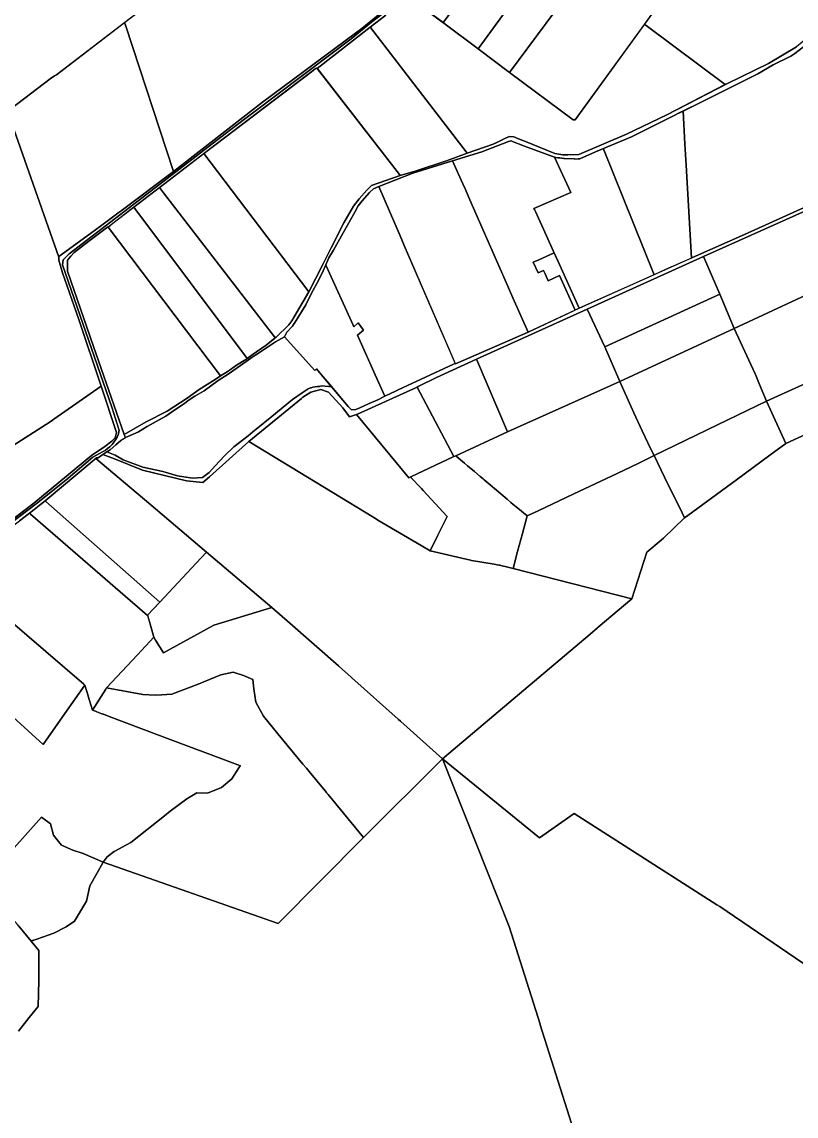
# Model space of a CAD drawing. Header units: metres. Extents: x 3 to 1005126, y 39 to 4383651.
# Drawn here: x 494433 to 495097, y 4371446 to 4372384 of the extents above; entities that cross this region are included whole.
import ezdxf

# ---------------------------------------------------------------- set-up
doc = ezdxf.new("R2010")
doc.units = ezdxf.units.M
doc.header["$MEASUREMENT"] = 0
doc.layers.add('TM_Llucmajor', color=7, linetype='Continuous')

msp = doc.modelspace()

# ---------------------------------------------------------------- linework, layer by layer
at = {"layer": 'TM_Llucmajor', "linetype": 'Continuous', "flags": 128}
for points in [[(494759.22, 4372409.27), (494739.6, 4372424.82), (494798.64, 4372506.98), (494855.59, 4372465.27), (494794.11, 4372383.19), (494762.33, 4372406.95), (494759.22, 4372409.27)], [(494907.27, 4372299.86), (494905.63, 4372299.83), (494851.11, 4372340.59), (494914, 4372425.4), (494972.79, 4372503.39), (495027.34, 4372465.02), (494996.73, 4372422.91), (494994.36, 4372419.66), (494983.43, 4372404.62), (494975.12, 4372393.19), (494907.27, 4372299.86)], [(494754.54, 4372406.17), (494755.29, 4372404.93), (494754.63, 4372402.69), (494749.41, 4372398.45), (494724.53, 4372378.23), (494711.44, 4372368.43), (494710.17, 4372367.48), (494639.27, 4372314.99), (494563.03, 4372255.47), (494522.1, 4372380.04), (494521.04, 4372383.3), (494571.35, 4372421.89), (494645.97, 4372478.86), (494654.5, 4372482.28), (494754.54, 4372406.17)], [(494855.59, 4372465.27), (494884.58, 4372443.64), (494824.15, 4372360.74), (494795.77, 4372381.95), (494794.11, 4372383.19), (494855.59, 4372465.27)], [(495073.14, 4372348.26), (495037.88, 4372331.09), (495035.92, 4372330.06), (494968.1, 4372380.75), (494966.64, 4372381.52), (494975.12, 4372393.19), (494983.43, 4372404.62), (494994.36, 4372419.66), (494996.73, 4372422.91), (495027.34, 4372465.02), (495028.72, 4372464.05), (495046.71, 4372450.44), (495049.83, 4372448.08), (495120.83, 4372394.39), (495128.93, 4372388.26), (495123.31, 4372382.87), (495110.98, 4372374.21), (495101.91, 4372366.49), (495097.15, 4372362.45), (495073.14, 4372348.26)], [(494912.28, 4372423.09), (494851.11, 4372340.59), (494824.15, 4372360.74), (494884.58, 4372443.64), (494912.28, 4372423.09)], [(494423.74, 4372309.4), (494457.42, 4372335.12), (494461.16, 4372337.72), (494462.74, 4372338.58), (494521.04, 4372383.3), (494522.1, 4372380.04), (494563.03, 4372255.47), (494518.16, 4372221.9), (494515.39, 4372219.82), (494500.58, 4372208.67), (494498.55, 4372207.14), (494495, 4372204.59), (494464.65, 4372182.81), (494464.68, 4372182.1), (494420.71, 4372307.39), (494423.74, 4372309.4)], [(494731.58, 4372379.24), (494731.78, 4372378.98), (494813.79, 4372272.52), (494814.84, 4372271.16), (494796.98, 4372264.69), (494770.32, 4372255.98), (494757.44, 4372252.23), (494756.77, 4372253.09), (494686.21, 4372343.91), (494731.58, 4372379.24)], [(495095.53, 4372356.73), (495106.76, 4372365.42), (495106.79, 4372364.95), (495116.09, 4372231.21), (495106.3, 4372225.77), (495052.55, 4372201.69), (495007.94, 4372181.76), (495006.98, 4372181.33), (495002.5, 4372261.1), (495001.47, 4372279.35), (494999.9, 4372307.4), (495011.82, 4372313.17), (495063.79, 4372339.33), (495077.19, 4372346.9), (495092.23, 4372354.32), (495095.53, 4372356.73)], [(494756.77, 4372253.09), (494757.44, 4372252.23), (494757.31, 4372252.2), (494732.88, 4372243.45), (494728.69, 4372239.7), (494722.09, 4372232.2), (494717.21, 4372225.99), (494708.94, 4372211.44), (494698.12, 4372189.99), (494691.59, 4372177.06), (494684.78, 4372163.56), (494679.04, 4372152.46), (494589.09, 4372271.13), (494599.48, 4372279.11), (494681.38, 4372340.97), (494684.3, 4372343.18), (494685.87, 4372344.35), (494756.77, 4372253.09)], [(495006.98, 4372181.33), (494984.83, 4372171.43), (494975, 4372167.03), (494948.42, 4372233.1), (494931.86, 4372274.24), (494931.62, 4372275.21), (494955.56, 4372285.21), (494991.11, 4372303.1), (494993.79, 4372304.45), (494994.11, 4372304.61), (494999.9, 4372307.4), (495001.47, 4372279.35), (495002.5, 4372261.1), (495006.98, 4372181.33)], [(494852.31, 4372281.73), (494863.96, 4372277.41), (494889.71, 4372267.85), (494903.72, 4372237.45), (494872.03, 4372223.96), (494872.53, 4372222.86), (494873.2, 4372221.39), (494882.74, 4372200.39), (494888.83, 4372186.98), (494889.35, 4372185.83), (494876.18, 4372179.85), (494871.44, 4372177.7), (494875.58, 4372168.6), (494880.31, 4372170.75), (494881.62, 4372167.88), (494884.3, 4372161.96), (494889.04, 4372164.11), (494893.84, 4372166.29), (494907.28, 4372136.68), (494867.02, 4372117.95), (494854.03, 4372147.33), (494847.43, 4372162.36), (494843.19, 4372171.99), (494817.18, 4372231.17), (494812.42, 4372242), (494812.25, 4372242.37), (494802.26, 4372264.71), (494827.46, 4372272.47), (494850.3, 4372281.39), (494852.31, 4372281.73)], [(494551.84, 4372242.53), (494589.09, 4372271.13), (494679.04, 4372152.46), (494666.57, 4372130.96), (494664.55, 4372127.49), (494661.94, 4372124.05), (494650.95, 4372113.62), (494650.18, 4372113.01), (494649.49, 4372113.92), (494554.52, 4372237.23), (494552.71, 4372239.58), (494550.96, 4372241.85), (494551.84, 4372242.53)], [(494910, 4372266.31), (494911.23, 4372266.53), (494924.84, 4372272.37), (494931.62, 4372275.21), (494931.86, 4372274.24), (494948.42, 4372233.1), (494975, 4372167.03), (494910.9, 4372138.37), (494893.94, 4372175.73), (494888.83, 4372186.98), (494882.74, 4372200.39), (494873.2, 4372221.39), (494872.53, 4372222.86), (494872.03, 4372223.96), (494903.72, 4372237.45), (494889.71, 4372267.85), (494889.89, 4372267.79), (494890.64, 4372267.65), (494892.42, 4372267.32), (494894.06, 4372267.17), (494897.52, 4372266.85), (494898.2, 4372266.81), (494906.46, 4372266.3), (494907, 4372266.27), (494910, 4372266.31)], [(494757.23, 4372200.28), (494738.94, 4372242.84), (494768.25, 4372254.07), (494802.26, 4372264.71), (494812.25, 4372242.37), (494812.42, 4372242), (494817.18, 4372231.17), (494843.19, 4372171.99), (494847.43, 4372162.36), (494854.03, 4372147.33), (494867.02, 4372117.95), (494804.79, 4372090.53), (494760.78, 4372192.05), (494757.23, 4372200.28)], [(494626.29, 4372095.3), (494529.04, 4372224.93), (494550.96, 4372241.85), (494552.71, 4372239.58), (494554.52, 4372237.23), (494649.49, 4372113.92), (494650.18, 4372113.01), (494642.37, 4372106.79), (494630.42, 4372098.25), (494626.29, 4372095.3)], [(494721.73, 4372113.14), (494720.73, 4372115.36), (494725.79, 4372119.52), (494721.41, 4372125.96), (494717.59, 4372122.35), (494717.03, 4372123.6), (494716.93, 4372123.82), (494694.04, 4372174.7), (494693.61, 4372175.66), (494696.33, 4372181.46), (494700.27, 4372188.12), (494708.56, 4372203.04), (494718.42, 4372220.77), (494721.36, 4372226.06), (494724.65, 4372230.41), (494731.19, 4372237.59), (494734.48, 4372240.69), (494738.94, 4372242.84), (494757.23, 4372200.28), (494760.78, 4372192.05), (494804.57, 4372091.05), (494803, 4372090.43), (494755.48, 4372068.44), (494746.69, 4372064.09), (494745.4, 4372063.43), (494744.33, 4372062.89), (494736.04, 4372081.32), (494721.93, 4372112.71), (494721.73, 4372113.14)], [(494511.02, 4372211.13), (494520.78, 4372218.6), (494529.04, 4372224.93), (494626.29, 4372095.3), (494625.85, 4372094.98), (494625.06, 4372094.5), (494616.99, 4372089.63), (494609.52, 4372084.19), (494608.93, 4372083.76), (494604.87, 4372081.2), (494603.46, 4372080.31), (494506.9, 4372207.97), (494511.02, 4372211.13)], [(495031.26, 4372150.39), (495017.31, 4372182.68), (495107.39, 4372222.96), (495116.32, 4372225.87), (495142.4, 4372166.88), (495043.68, 4372121.02), (495031.26, 4372150.39)], [(494603.46, 4372080.31), (494598.62, 4372077.26), (494585.15, 4372068.77), (494574.81, 4372061.2), (494557.56, 4372050.22), (494539.65, 4372040.9), (494520.88, 4372030.12), (494520.68, 4372030.01), (494494.49, 4372105.51), (494472.04, 4372170.19), (494472.04, 4372175.13), (494472.12, 4372179.64), (494475.13, 4372183.04), (494478.01, 4372185.98), (494490.33, 4372195.96), (494506.6, 4372207.78), (494506.9, 4372207.97), (494603.46, 4372080.31)], [(494885.65, 4372184.15), (494889.35, 4372185.83), (494893.94, 4372175.73), (494910.9, 4372138.37), (494907.28, 4372136.68), (494893.84, 4372166.29), (494889.04, 4372164.11), (494884.3, 4372161.96), (494881.62, 4372167.88), (494880.31, 4372170.75), (494875.58, 4372168.6), (494871.44, 4372177.7), (494876.18, 4372179.85), (494885.65, 4372184.15)], [(494717.59, 4372122.35), (494721.41, 4372125.96), (494725.79, 4372119.52), (494720.73, 4372115.36), (494721.73, 4372113.14), (494721.93, 4372112.71), (494736.04, 4372081.32), (494744.33, 4372062.89), (494738.11, 4372059.74), (494730.86, 4372056.57), (494722.74, 4372052.89), (494719.29, 4372051.6), (494715.53, 4372051.26), (494712.75, 4372054.15), (494689.72, 4372081.55), (494685.68, 4372086.36), (494684.19, 4372085.01), (494658.23, 4372113.92), (494660.27, 4372117.9), (494665.14, 4372122.99), (494666.55, 4372125.3), (494666.8, 4372125.52), (494676.34, 4372141.33), (494681.02, 4372150.59), (494687.62, 4372162.7), (494691.21, 4372170.52), (494693.61, 4372175.66), (494694.04, 4372174.7), (494716.93, 4372123.82), (494717.03, 4372123.6), (494717.59, 4372122.35)], [(494932.68, 4372105.11), (494917.52, 4372137.66), (495017.31, 4372182.68), (495031.26, 4372150.39), (494932.68, 4372105.11)], [(495061.6, 4372082.05), (495043.68, 4372121.02), (495142.4, 4372166.88), (495144.15, 4372162.9), (495144.35, 4372162.45), (495145.18, 4372160.58), (495160.74, 4372125.14), (495161.49, 4372123.44), (495161.56, 4372123.28), (495167.9, 4372108.9), (495170.32, 4372103.41), (495071.26, 4372058.76), (495065.34, 4372073.07), (495062.46, 4372080.03), (495061.78, 4372081.66), (495061.6, 4372082.05)], [(494945.67, 4372075.4), (494932.68, 4372105.11), (495031.26, 4372150.39), (495043.68, 4372121.02), (494945.67, 4372075.4)], [(494849.45, 4372032.32), (494822.75, 4372094.7), (494917.52, 4372137.66), (494932.68, 4372105.11), (494945.67, 4372075.4), (494849.45, 4372032.32)], [(494956.29, 4372051.71), (494945.67, 4372075.4), (495043.68, 4372121.02), (495061.6, 4372082.05), (495061.78, 4372081.66), (495062.46, 4372080.03), (495065.34, 4372073.07), (495071.26, 4372058.76), (495038.21, 4372042.74), (494974.95, 4372012.07), (494972.34, 4372017.59), (494964.91, 4372033.31), (494957.62, 4372048.73), (494956.82, 4372050.53), (494956.29, 4372051.71)], [(494564.27, 4372051.1), (494571.58, 4372055.98), (494576.58, 4372059.83), (494581.45, 4372062.97), (494589.2, 4372067.52), (494601.19, 4372076.3), (494609.91, 4372081.81), (494625.42, 4372092.58), (494631.43, 4372096.99), (494635.11, 4372099.38), (494644.58, 4372105.52), (494650.6, 4372109.43), (494658.23, 4372113.92), (494684.19, 4372085.01), (494685.68, 4372086.36), (494689.72, 4372081.55), (494698.52, 4372071.09), (494696.05, 4372071.27), (494689.49, 4372071.68), (494688.14, 4372071.27), (494686.53, 4372071.25), (494684.46, 4372071.03), (494682.42, 4372070.6), (494680.91, 4372070.15), (494680.44, 4372069.99), (494678.52, 4372069.18), (494676.69, 4372068.2), (494674.96, 4372067.04), (494673.35, 4372065.72), (494665.18, 4372060.16), (494655.22, 4372052.04), (494647.32, 4372045.6), (494633.84, 4372034.62), (494631.01, 4372032.22), (494627.11, 4372028.9), (494614.83, 4372019.39), (494606.62, 4372011.83), (494598.77, 4372003.34), (494594.03, 4371997.68), (494593.69, 4371997.37), (494588.04, 4371993.14), (494579.33, 4371992.67), (494566.34, 4371994.65), (494553.83, 4371998.32), (494536.77, 4372002.04), (494520, 4372008.39), (494513.01, 4372012.33), (494505.97, 4372015.08), (494508.76, 4372016.97), (494513.57, 4372021.28), (494517.9, 4372025.02), (494521.9, 4372027.3), (494522.01, 4372027.37), (494525.86, 4372029.08), (494533.04, 4372032.28), (494540.54, 4372036.84), (494550.69, 4372042.65), (494556.33, 4372045.79), (494564.27, 4372051.1)], [(495088.05, 4372022.29), (495071.26, 4372058.76), (495170.32, 4372103.41), (495186.23, 4372067.55), (495088.05, 4372022.29)], [(494805.08, 4372011.92), (494803.38, 4372011.11), (494771.77, 4372070.66), (494772.79, 4372071.12), (494788.46, 4372079.06), (494822.75, 4372094.7), (494849.45, 4372032.32), (494805.08, 4372011.92)], [(494849.45, 4372032.32), (494945.67, 4372075.4), (494956.29, 4372051.71), (494956.82, 4372050.53), (494957.62, 4372048.73), (494964.91, 4372033.31), (494972.34, 4372017.59), (494974.95, 4372012.07), (494960.14, 4372004.74), (494957.12, 4372003.25), (494954.89, 4372002.15), (494938.57, 4371994.44), (494906.21, 4371979.16), (494875.49, 4371964.65), (494866.08, 4371960.21), (494858.19, 4371966.88), (494854.31, 4371970.15), (494852.32, 4371971.83), (494849.08, 4371974.56), (494832.65, 4371988.42), (494829.43, 4371991.14), (494828.43, 4371991.99), (494825.96, 4371994.08), (494821.01, 4371998.26), (494815.13, 4372003.22), (494812.44, 4372005.49), (494805.3, 4372011.52), (494805.08, 4372011.92), (494849.45, 4372032.32)], [(494443.2, 4371971.25), (494426.11, 4371957.98), (494407.62, 4371981.01), (494393.67, 4371999.13), (494394.72, 4371999.86), (494403.53, 4372006.07), (494411.47, 4372011.67), (494411.88, 4372011.96), (494414.11, 4372013.5), (494457.19, 4372041.01), (494459.31, 4372042.37), (494460.42, 4372043.08), (494500.9, 4372071.4), (494514.19, 4372031.76), (494512.9, 4372027.22), (494510.16, 4372024.3), (494504.16, 4372019.67), (494492.84, 4372012.04), (494443.2, 4371971.25)], [(494719.89, 4372047.09), (494764.65, 4371992.82), (494766.4, 4371993.65), (494767.17, 4371992.74), (494774.66, 4371984.54), (494775.5, 4371983.65), (494777, 4371982.05), (494797.7, 4371959.84), (494789.4, 4371943.17), (494783.04, 4371930.43), (494775.3, 4371934.96), (494738.09, 4371956.71), (494737.8, 4371956.88), (494734.7, 4371958.77), (494627.69, 4372024.04), (494672.86, 4372061.06), (494674.01, 4372062.13), (494680.8, 4372066.49), (494689.41, 4372068.64), (494695.99, 4372066.23), (494708.1, 4372052.86), (494714.03, 4372045.11), (494715.52, 4372045.72), (494719.89, 4372047.09)], [(494720.68, 4372047.45), (494771.77, 4372070.66), (494803.38, 4372011.11), (494766.4, 4371993.65), (494764.65, 4371992.82), (494719.89, 4372047.09), (494720.68, 4372047.45)], [(494983.97, 4371993.57), (494974.95, 4372012.07), (495038.21, 4372042.74), (495071.26, 4372058.76), (495088.05, 4372022.29), (495074.3, 4372012.23), (495045.63, 4371991.25), (495003.78, 4371960.64), (495001.03, 4371958.62), (494998.92, 4371962.95), (494983.97, 4371993.57)], [(494647.34, 4371881.85), (494591.34, 4371929.28), (494541.79, 4371971.23), (494496.49, 4372009.59), (494497.12, 4372010.11), (494498.38, 4372010.13), (494502.44, 4372012.79), (494512.36, 4372009.34), (494536.59, 4371999.54), (494574.09, 4371990.22), (494588.31, 4371989.04), (494593.82, 4371993.89), (494627.69, 4372024.04), (494734.7, 4371958.77), (494737.8, 4371956.88), (494738.09, 4371956.71), (494775.3, 4371934.96), (494783.04, 4371930.43), (494817.52, 4371922.23), (494818.44, 4371922.07), (494837.77, 4371918.76), (494840.46, 4371918.36), (494842.32, 4371918.09), (494842.98, 4371917.99), (494843.64, 4371917.82), (494849.6, 4371916.29), (494854.09, 4371915.14), (494955.96, 4371889.12), (494927.01, 4371864.81), (494926.36, 4371864.27), (494920.09, 4371858.97), (494793.63, 4371751.91), (494763.25, 4371779.12), (494757.86, 4371783.95), (494757.57, 4371784.21), (494755.86, 4371785.74), (494755.53, 4371786.03), (494715.9, 4371821.52), (494715.09, 4371822.24), (494705.26, 4371830.93), (494704.48, 4371831.61), (494662.81, 4371868.24), (494647.34, 4371881.85)], [(494591.34, 4371929.28), (494582.59, 4371919.87), (494555.27, 4371890.49), (494551.42, 4371886.38), (494453.59, 4371972.54), (494452.94, 4371973.12), (494452.99, 4371973.16), (494495.04, 4372008.37), (494496.49, 4372009.59), (494541.79, 4371971.23), (494591.34, 4371929.28)], [(494803.38, 4372011.11), (494805.08, 4372011.92), (494805.3, 4372011.52), (494812.44, 4372005.49), (494815.13, 4372003.22), (494821.01, 4371998.26), (494825.96, 4371994.08), (494828.43, 4371991.99), (494829.43, 4371991.14), (494832.65, 4371988.42), (494849.08, 4371974.56), (494852.32, 4371971.83), (494854.31, 4371970.15), (494858.19, 4371966.88), (494866.08, 4371960.21), (494862.1, 4371945.29), (494857.96, 4371929.71), (494854.09, 4371915.14), (494849.6, 4371916.29), (494843.64, 4371917.82), (494842.98, 4371917.99), (494842.32, 4371918.09), (494840.46, 4371918.36), (494837.77, 4371918.76), (494818.44, 4371922.07), (494817.52, 4371922.23), (494783.04, 4371930.43), (494789.4, 4371943.17), (494797.7, 4371959.84), (494777, 4371982.05), (494775.5, 4371983.65), (494774.66, 4371984.54), (494767.17, 4371992.74), (494766.4, 4371993.65), (494803.38, 4372011.11)], [(494955.96, 4371889.12), (494854.09, 4371915.14), (494857.96, 4371929.71), (494862.1, 4371945.29), (494866.08, 4371960.21), (494875.49, 4371964.65), (494906.21, 4371979.16), (494938.57, 4371994.44), (494954.89, 4372002.15), (494957.12, 4372003.25), (494960.14, 4372004.74), (494974.95, 4372012.07), (494983.97, 4371993.57), (494998.92, 4371962.95), (495001.03, 4371958.62), (494983.01, 4371941.26), (494981.07, 4371939.39), (494968.9, 4371929.16), (494955.96, 4371889.12)], [(494453.59, 4371972.54), (494551.42, 4371886.38), (494540.88, 4371875.13), (494540.92, 4371874.99), (494540.7, 4371874.75), (494440.5, 4371961.73), (494439.53, 4371962.57), (494452.94, 4371973.12), (494453.59, 4371972.54)], [(494431.17, 4371956.01), (494439.53, 4371962.57), (494440.5, 4371961.73), (494540.7, 4371874.75), (494540.92, 4371874.99), (494541.07, 4371874.43), (494543.51, 4371865.49), (494546.05, 4371856.2), (494532.1, 4371841.25), (494505.57, 4371812.79), (494504.95, 4371811.78), (494493.74, 4371793.65), (494490.75, 4371802.78), (494490.05, 4371804.9), (494488.9, 4371808.86), (494487.05, 4371815.22), (494486.28, 4371815.88), (494374, 4371912.37), (494372.91, 4371913.31), (494374.16, 4371914.01), (494431.17, 4371956.01)], [(494647.34, 4371881.85), (494597.66, 4371866.7), (494554.35, 4371842.92), (494547.54, 4371853.81), (494546.05, 4371856.2), (494543.51, 4371865.49), (494540.92, 4371874.99), (494540.88, 4371875.13), (494555.27, 4371890.49), (494582.59, 4371919.87), (494591.34, 4371929.28), (494647.34, 4371881.85)], [(494374, 4371912.37), (494486.28, 4371815.88), (494487.05, 4371815.22), (494478.7, 4371803.36), (494469.88, 4371790.86), (494451.23, 4371764.42), (494370.72, 4371837.46), (494319.37, 4371881.36), (494318.09, 4371882.46), (494372.91, 4371913.31), (494374, 4371912.37)], [(494536.79, 4371807.05), (494505.57, 4371812.79), (494532.1, 4371841.25), (494546.05, 4371856.2), (494547.54, 4371853.81), (494554.35, 4371842.92), (494597.66, 4371866.7), (494647.34, 4371881.85), (494662.81, 4371868.24), (494704.48, 4371831.61), (494705.26, 4371830.93), (494715.09, 4371822.24), (494715.9, 4371821.52), (494755.53, 4371786.03), (494755.86, 4371785.74), (494757.57, 4371784.21), (494757.86, 4371783.95), (494763.25, 4371779.12), (494793.63, 4371751.91), (494725.91, 4371684.46), (494695.6, 4371721.37), (494695.16, 4371721.91), (494694.6, 4371722.59), (494694.24, 4371723.04), (494691.79, 4371726), (494688.83, 4371729.59), (494683.48, 4371736.08), (494680.49, 4371739.71), (494676.94, 4371744), (494674.02, 4371747.55), (494652.6, 4371773.5), (494640.05, 4371788.71), (494633.59, 4371800.49), (494632.02, 4371811.94), (494630.93, 4371819.88), (494622.91, 4371823.56), (494614.09, 4371826.28), (494603.75, 4371824.07), (494584.22, 4371815.88), (494561.72, 4371807.46), (494552.91, 4371806.89), (494547.41, 4371806.54), (494536.79, 4371807.05)], [(494496.26, 4371792.74), (494493.74, 4371793.65), (494504.95, 4371811.78), (494505.57, 4371812.79), (494536.79, 4371807.05), (494547.41, 4371806.54), (494552.91, 4371806.89), (494561.72, 4371807.46), (494584.22, 4371815.88), (494603.75, 4371824.07), (494614.09, 4371826.28), (494622.91, 4371823.56), (494630.93, 4371819.88), (494632.02, 4371811.94), (494633.59, 4371800.49), (494640.05, 4371788.71), (494652.6, 4371773.5), (494674.02, 4371747.55), (494676.94, 4371744), (494680.49, 4371739.71), (494683.48, 4371736.08), (494688.83, 4371729.59), (494691.79, 4371726), (494694.24, 4371723.04), (494694.6, 4371722.59), (494695.16, 4371721.91), (494695.6, 4371721.37), (494725.91, 4371684.46), (494652.81, 4371610.68), (494502.87, 4371663.47), (494506.11, 4371667.89), (494512.1, 4371672.44), (494526.42, 4371680.36), (494555.24, 4371703.26), (494560.22, 4371707.22), (494574.52, 4371717.68), (494583.04, 4371722.78), (494592.31, 4371722.66), (494604.25, 4371727.47), (494613.12, 4371734.93), (494619.14, 4371744.19), (494620.32, 4371746.01), (494620.45, 4371746.08), (494551.09, 4371772.12), (494507.94, 4371788.33), (494503.07, 4371790.16), (494502.35, 4371790.43), (494501.65, 4371790.7), (494497.37, 4371792.34), (494496.26, 4371792.74)], [(494441.46, 4371595.82), (494440.97, 4371595.65), (494430.58, 4371608.39), (494429.27, 4371609.91), (494418.52, 4371622.32), (494398.88, 4371645.02), (494400.55, 4371646.88), (494449.96, 4371701.96), (494457.62, 4371696.33), (494460.09, 4371686.44), (494463.42, 4371682.44), (494467.09, 4371678.04), (494476.78, 4371673.6), (494485.53, 4371670.77), (494502.87, 4371663.47), (494497.37, 4371653.71), (494491.36, 4371643.04), (494488.44, 4371630.09), (494478.22, 4371612.76), (494471.11, 4371607.83), (494460.53, 4371602.54), (494445.97, 4371597.41), (494441.46, 4371595.82)]]:
    msp.add_lwpolyline(points, close=True, dxfattribs=at)
for points in [[(494571.35, 4372421.89), (494462.74, 4372338.58), (494461.16, 4372337.72), (494457.42, 4372335.12), (494423.74, 4372309.4)], [(494765.1, 4372404.88), (494795.77, 4372381.95), (494824.15, 4372360.74), (494851.11, 4372340.59), (494905.63, 4372299.83), (494907.27, 4372299.86), (494966.64, 4372381.52), (494968.1, 4372380.75), (495035.92, 4372330.06), (495035.92, 4372330.06), (494985.97, 4372304.04), (494951.41, 4372287.72), (494910.54, 4372270.05), (494900.97, 4372269.92), (494896.7, 4372269.87), (494890.05, 4372271.07), (494864.74, 4372281.2), (494860.2, 4372283.02), (494854.8, 4372285.19), (494850.73, 4372285.48), (494846.58, 4372283.52), (494839.03, 4372279.96), (494838.69, 4372279.8), (494836.99, 4372279), (494814.84, 4372271.16), (494813.79, 4372272.52), (494731.78, 4372378.98), (494731.58, 4372379.24), (494745.18, 4372389.64)], [(494751.14, 4372397.62), (494732.74, 4372383.54), (494715.46, 4372369.29), (494611.16, 4372290.65), (494532.85, 4372230.54), (494473.64, 4372185.09), (494468.36, 4372179.97), (494467.88, 4372175.49), (494510.13, 4372053.38), (494516.23, 4372034.39), (494516.38, 4372033.92), (494516.16, 4372032.27), (494515.87, 4372030.69), (494515.38, 4372029.15), (494515.06, 4372028.39), (494514.71, 4372027.69), (494513.44, 4372025.48), (494511.99, 4372023.38), (494511.39, 4372022.63), (494510.35, 4372021.42), (494508.55, 4372019.61), (494506.61, 4372017.96), (494504.52, 4372016.49), (494502.32, 4372015.21), (494494.02, 4372010.67), (494470.8, 4371990.94), (494445.23, 4371970.6), (494416.86, 4371948.96)], [(494416.86, 4371948.96), (494445.23, 4371970.6), (494470.8, 4371990.94), (494494.02, 4372010.67), (494502.32, 4372015.21), (494504.52, 4372016.49), (494506.61, 4372017.96), (494508.55, 4372019.61), (494510.35, 4372021.42), (494511.39, 4372022.63), (494511.99, 4372023.38), (494513.44, 4372025.48), (494514.71, 4372027.69), (494515.06, 4372028.39), (494515.38, 4372029.15), (494515.87, 4372030.69), (494516.16, 4372032.27), (494516.38, 4372033.92), (494510.13, 4372053.38), (494467.88, 4372175.49), (494468.36, 4372179.97), (494473.64, 4372185.09), (494532.85, 4372230.54), (494611.16, 4372290.65), (494715.46, 4372369.29), (494732.74, 4372383.54), (494751.14, 4372397.62)], [(494424.33, 4371956.6), (494443.2, 4371971.25), (494492.84, 4372012.04), (494504.16, 4372019.67), (494510.16, 4372024.3), (494512.9, 4372027.22), (494514.19, 4372031.76), (494500.9, 4372071.4), (494481.76, 4372128.69), (494467.83, 4372168.62), (494464.79, 4372179.54), (494464.65, 4372182.81), (494495, 4372204.59), (494498.55, 4372207.14), (494500.58, 4372208.67), (494515.39, 4372219.82), (494518.16, 4372221.9), (494563.03, 4372255.47), (494639.27, 4372314.99), (494710.17, 4372367.48), (494711.44, 4372368.43), (494724.53, 4372378.23), (494749.41, 4372398.45)], [(494745.18, 4372389.64), (494731.58, 4372379.24), (494686.21, 4372343.91), (494685.87, 4372344.35), (494685.48, 4372344.06), (494684.3, 4372343.18), (494599.48, 4372279.11), (494551.84, 4372242.53), (494529.04, 4372224.93), (494506.9, 4372207.97), (494506.6, 4372207.78), (494490.33, 4372195.96), (494478.01, 4372185.98), (494475.13, 4372183.04), (494472.12, 4372179.64), (494472.04, 4372175.13), (494472.04, 4372170.19), (494494.49, 4372105.51), (494520.68, 4372030.01), (494521.9, 4372027.3), (494518.39, 4372025.3), (494517.9, 4372025.02), (494513.57, 4372021.28), (494508.76, 4372016.97), (494505.97, 4372015.08), (494505, 4372014.54), (494502.44, 4372012.79), (494498.38, 4372010.13), (494497.12, 4372010.11), (494495.04, 4372008.37), (494452.99, 4371973.16), (494452.94, 4371973.12), (494439.53, 4371962.57), (494431.17, 4371956.01)], [(495106.76, 4372365.42), (495095.53, 4372356.73), (495092.23, 4372354.32), (495077.19, 4372346.9), (495063.79, 4372339.33), (495011.82, 4372313.17), (494994.11, 4372304.61), (494993.79, 4372304.45), (494955.56, 4372285.21), (494924.84, 4372272.37), (494911.23, 4372266.53), (494910, 4372266.31), (494907, 4372266.27), (494906.46, 4372266.3), (494898.2, 4372266.81), (494897.52, 4372266.85), (494894.06, 4372267.17), (494892.42, 4372267.32), (494890.64, 4372267.65), (494889.89, 4372267.79), (494889.71, 4372267.85), (494863.96, 4372277.41), (494852.31, 4372281.73), (494850.3, 4372281.39), (494827.46, 4372272.47), (494802.26, 4372264.71), (494768.25, 4372254.07), (494738.94, 4372242.84), (494734.48, 4372240.69), (494731.19, 4372237.59), (494724.65, 4372230.41), (494721.36, 4372226.06), (494718.42, 4372220.77), (494708.56, 4372203.04), (494700.27, 4372188.12), (494696.33, 4372181.46), (494691.21, 4372170.52), (494687.62, 4372162.7), (494681.02, 4372150.59), (494676.34, 4372141.33), (494666.8, 4372125.52), (494666.55, 4372125.3), (494665.14, 4372122.99), (494660.27, 4372117.9), (494658.23, 4372113.92), (494650.6, 4372109.43), (494644.58, 4372105.52), (494635.11, 4372099.38), (494631.43, 4372096.99), (494625.42, 4372092.58), (494609.91, 4372081.81), (494601.19, 4372076.3), (494589.2, 4372067.52), (494581.45, 4372062.97), (494576.58, 4372059.83), (494571.58, 4372055.98), (494564.27, 4372051.1), (494556.33, 4372045.79), (494550.69, 4372042.65), (494540.54, 4372036.84), (494533.04, 4372032.28), (494525.86, 4372029.08), (494522.01, 4372027.37), (494521.9, 4372027.3), (494520.68, 4372030.01), (494520.88, 4372030.12), (494539.65, 4372040.9), (494557.56, 4372050.22), (494574.81, 4372061.2), (494585.15, 4372068.77), (494598.62, 4372077.26), (494604.87, 4372081.2), (494608.93, 4372083.76), (494616.99, 4372089.63), (494625.06, 4372094.5), (494625.85, 4372094.98), (494630.42, 4372098.25), (494642.37, 4372106.79), (494650.95, 4372113.62), (494661.94, 4372124.05), (494664.55, 4372127.49), (494666.57, 4372130.96), (494679.04, 4372152.46), (494684.78, 4372163.56), (494691.59, 4372177.06), (494698.12, 4372189.99), (494708.94, 4372211.44), (494717.21, 4372225.99), (494722.09, 4372232.2), (494728.69, 4372239.7), (494732.88, 4372243.45), (494757.31, 4372252.2), (494770.32, 4372255.98), (494796.98, 4372264.69), (494814.84, 4372271.16), (494836.99, 4372279), (494838.69, 4372279.8), (494839.03, 4372279.96), (494846.58, 4372283.52), (494850.73, 4372285.48), (494854.8, 4372285.19), (494860.2, 4372283.02), (494864.74, 4372281.2), (494890.05, 4372271.07), (494896.7, 4372269.87), (494900.97, 4372269.92), (494910.54, 4372270.05), (494951.41, 4372287.72), (494985.97, 4372304.04), (495037.88, 4372331.09), (495073.14, 4372348.26), (495097.15, 4372362.45)], [(494420.71, 4372307.39), (494464.68, 4372182.1), (494464.79, 4372179.54), (494467.83, 4372168.62), (494481.76, 4372128.69), (494500.9, 4372071.4), (494460.42, 4372043.08), (494459.31, 4372042.37), (494457.19, 4372041.01), (494414.11, 4372013.5)], [(495107.39, 4372222.96), (495017.31, 4372182.68), (494917.52, 4372137.66), (494822.75, 4372094.7), (494788.46, 4372079.06), (494772.79, 4372071.12), (494771.77, 4372070.66), (494720.68, 4372047.45), (494719.89, 4372047.09), (494715.52, 4372045.72), (494714.03, 4372045.11), (494708.1, 4372052.86), (494695.99, 4372066.23), (494689.41, 4372068.64), (494680.8, 4372066.49), (494674.01, 4372062.13), (494672.86, 4372061.06), (494627.69, 4372024.04), (494593.82, 4371993.89), (494588.31, 4371989.04), (494574.09, 4371990.22), (494536.59, 4371999.54), (494512.36, 4372009.34), (494502.44, 4372012.79), (494505, 4372014.54), (494505.97, 4372015.08), (494513.01, 4372012.33), (494520, 4372008.39), (494536.77, 4372002.04), (494553.83, 4371998.32), (494566.34, 4371994.65), (494579.33, 4371992.67), (494588.04, 4371993.14), (494593.69, 4371997.37), (494594.03, 4371997.68), (494598.77, 4372003.34), (494606.62, 4372011.83), (494614.83, 4372019.39), (494627.11, 4372028.9), (494631.01, 4372032.22), (494633.84, 4372034.62), (494647.32, 4372045.6), (494655.22, 4372052.04), (494665.18, 4372060.16), (494673.35, 4372065.72), (494674.96, 4372067.04), (494676.69, 4372068.2), (494678.52, 4372069.18), (494680.44, 4372069.99), (494680.91, 4372070.15), (494682.42, 4372070.6), (494684.46, 4372071.03), (494686.53, 4372071.25), (494688.14, 4372071.27), (494689.49, 4372071.68), (494696.05, 4372071.27), (494698.52, 4372071.09), (494712.75, 4372054.15), (494715.53, 4372051.26), (494719.29, 4372051.6), (494722.74, 4372052.89), (494730.86, 4372056.57), (494738.11, 4372059.74), (494744.33, 4372062.89), (494745.4, 4372063.43), (494746.69, 4372064.09), (494755.48, 4372068.44), (494803, 4372090.43), (494804.57, 4372091.05), (494804.79, 4372090.53), (494867.02, 4372117.95), (494910.9, 4372138.37), (494984.83, 4372171.43), (495007.94, 4372181.76), (495052.55, 4372201.69), (495106.3, 4372225.77)], [(495173.95, 4371528.34), (495031.27, 4371625.26), (495028.66, 4371626.93), (494906.5, 4371705), (494876.8, 4371684.33), (494793.63, 4371751.91), (494920.09, 4371858.97), (494926.36, 4371864.27), (494927.01, 4371864.81), (494955.96, 4371889.12), (494968.9, 4371929.16), (494981.07, 4371939.39), (494983.01, 4371941.26), (495001.03, 4371958.62), (495003.78, 4371960.64), (495045.63, 4371991.25), (495074.3, 4372012.23), (495088.05, 4372022.29), (495186.23, 4372067.55)], [(494370.72, 4371837.46), (494451.23, 4371764.42), (494469.88, 4371790.86), (494478.7, 4371803.36), (494487.05, 4371815.22), (494488.9, 4371808.86), (494490.05, 4371804.9), (494490.75, 4371802.78), (494493.74, 4371793.65), (494496.26, 4371792.74), (494497.37, 4371792.34), (494501.65, 4371790.7), (494502.35, 4371790.43), (494503.07, 4371790.16), (494507.94, 4371788.33), (494551.09, 4371772.12), (494620.45, 4371746.08), (494620.32, 4371746.01), (494619.14, 4371744.19), (494613.12, 4371734.93), (494604.25, 4371727.47), (494592.31, 4371722.66), (494583.04, 4371722.78), (494574.52, 4371717.68), (494560.22, 4371707.22), (494555.24, 4371703.26), (494526.42, 4371680.36), (494512.1, 4371672.44), (494506.11, 4371667.89), (494502.87, 4371663.47), (494485.53, 4371670.77), (494476.78, 4371673.6), (494467.09, 4371678.04), (494463.42, 4371682.44), (494460.09, 4371686.44), (494457.62, 4371696.33), (494449.96, 4371701.96), (494400.55, 4371646.88)], [(494430.06, 4371518.57), (494439.41, 4371530.09), (494447.05, 4371539.79), (494447.47, 4371561.9), (494447.59, 4371587.54), (494440.97, 4371595.65), (494445.97, 4371597.41), (494460.53, 4371602.54), (494471.11, 4371607.83), (494478.22, 4371612.76), (494488.44, 4371630.09), (494491.36, 4371643.04), (494497.37, 4371653.71), (494502.87, 4371663.47), (494652.81, 4371610.68), (494725.91, 4371684.46), (494793.63, 4371751.91), (494850.72, 4371608.17), (494877.26, 4371524.4), (494877.45, 4371523.81), (494917.68, 4371397.14)], [(494917.68, 4371397.14), (494877.45, 4371523.81), (494877.26, 4371524.4), (494850.72, 4371608.17), (494793.63, 4371751.91), (494876.8, 4371684.33), (494906.5, 4371705), (495028.66, 4371626.93), (495031.27, 4371625.26), (495173.95, 4371528.34), (495209.49, 4371449.64), (495220.17, 4371425.99)], [(494430.58, 4371608.39), (494440.97, 4371595.65), (494447.59, 4371587.54), (494447.47, 4371561.9), (494447.05, 4371539.79), (494439.41, 4371530.09), (494430.06, 4371518.57)]]:
    msp.add_lwpolyline(points, dxfattribs=at)

doc.saveas('drawing.dxf')
